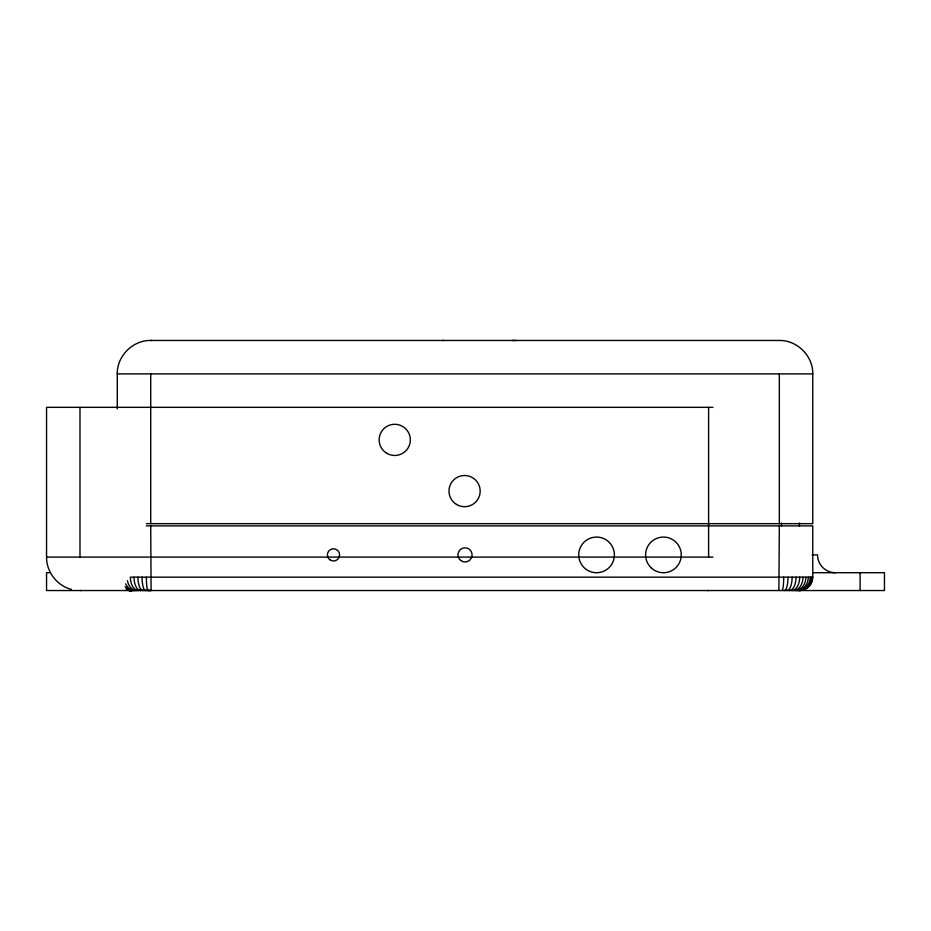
<?xml version="1.0" encoding="UTF-8"?>
<svg xmlns="http://www.w3.org/2000/svg" width="931" height="931" viewBox="0 0 931 931"><rect width="100%" height="100%" fill="white"/><g stroke="black" fill="none" stroke-linecap="round" stroke-linejoin="round"><path stroke-width="1.4" d="M117.271 408.802L117.271 373.901C116.899 356.026 132.842 340.094 150.717 340.467L779.328 340.467M778.898 590.533L779.328 525.887M150.717 340.467L151.811 340.467M707.513 590.533L708.607 590.533M442.516 340.467L443.971 340.467M511.922 340.467L516.507 340.467M117.271 373.901L812.763 373.901L812.763 523.664L146.353 523.664M712.971 407.336L46.55 407.336L46.55 557.099C46.387 571.843 57.047 585.739 71.338 589.393M146.353 525.887L812.763 525.887L812.763 577.162A13.383 13.371 -90 0 1 799.392 590.533L46.55 590.533L46.55 572.705L49.459 572.705M812.053 554.864L817.534 554.864A17.829 17.829 0 0 0 835.375 572.705M46.55 557.099L712.971 557.099M812.542 572.705L884.45 572.705L884.45 590.533L799.706 590.533M812.763 577.162L130.363 577.162A13.395 8.146 -90 0 0 138.521 590.522M147.424 589.509A13.383 1.746 -90 0 0 147.866 590.417L151.148 590.533L145.073 590.417A13.383 3.468 90 0 1 144.2 589.509M79.985 590.533L81.078 590.533M130.852 590.533L128.909 590.417L130.654 590.533A13.383 13.371 -90 0 1 127.186 590.079M131.364 590.533L129.677 590.417M779.328 340.467C797.204 340.094 813.147 356.026 812.763 373.901M151.09 590.417L150.717 525.887M860.116 572.705L860.116 590.533M799.392 523.013L799.392 525.887M781.563 523.013L781.563 525.887M779.328 373.901L779.328 523.664M708.607 407.336L708.607 557.099M150.717 373.901L150.717 523.664M79.985 407.336L79.985 557.099M148.099 590.522A13.395 1.746 90 0 1 146.353 577.162M145.527 590.522A13.395 3.468 -90 0 1 142.059 577.162M137.916 577.162A13.395 5.121 90 0 0 143.048 590.522A13.395 5.121 -90 0 1 141.081 589.509M133.994 577.162A13.395 6.692 -90 0 0 140.697 590.522A13.395 6.692 90 0 1 138.137 589.509M783.693 577.162A13.395 1.746 -90 0 1 781.947 590.522M812.495 577.162A13.395 13.278 -90 0 1 799.194 590.522M811.634 577.162A13.395 12.929 -90 0 1 798.682 590.522M810.226 577.162A13.395 12.371 -90 0 1 797.844 590.522M808.294 577.162A13.395 11.591 -90 0 1 796.68 590.522M805.862 577.162A13.395 10.625 -90 0 1 795.225 590.522M802.976 577.162A13.395 9.473 -90 0 1 793.491 590.522M799.694 577.162A13.395 8.146 -90 0 1 791.525 590.522M796.052 577.162A13.395 6.692 90 0 1 789.348 590.522M792.13 577.162A13.395 5.121 -90 0 1 786.998 590.522M787.987 577.162A13.395 3.468 90 0 1 784.519 590.522A13.395 3.468 -90 0 0 785.845 589.509M127.396 580.618A13.395 9.473 90 0 0 136.543 590.522A13.395 9.473 -90 0 1 132.924 589.509M134.82 590.522A13.395 10.625 90 0 1 125.615 583.842M125.161 586.611A13.395 11.591 90 0 0 133.366 590.522A13.395 11.591 -90 0 1 130.363 590.079M126.011 588.741A13.395 12.371 90 0 0 132.202 590.522A13.395 12.371 -90 0 1 129.002 590.079M131.364 590.522A13.395 12.929 -90 0 1 128.013 590.079M130.852 590.522A13.395 13.278 -90 0 1 127.407 590.079M386.691 453.246A15.606 15.606 0 0 0 410.338 440.177A15.606 15.606 0 0 0 387.191 426.223A15.606 15.606 0 0 0 386.691 453.246M586.39 569.539A17.829 17.829 0 0 0 614.332 556.366A17.829 17.829 0 0 0 588.962 538.758A17.829 17.829 0 0 0 586.39 569.539M460.74 560.52A7.076 7.076 0 0 0 472.04 555.772A7.076 7.076 0 0 0 462.276 548.359A7.076 7.076 0 0 0 460.74 560.52M651.188 567.852A17.829 17.829 0 0 0 680.782 559.007A17.829 17.829 0 0 0 658.333 537.804A17.829 17.829 0 0 0 651.188 567.852M330.354 560.148A6.133 6.133 0 0 0 339.629 554.992A6.133 6.133 0 0 0 330.528 549.523A6.133 6.133 0 0 0 330.354 560.148M456.527 504.474A15.606 15.606 0 0 0 480.175 491.405A15.606 15.606 0 0 0 457.028 477.452A15.606 15.606 0 0 0 456.527 504.474"/></g></svg>
